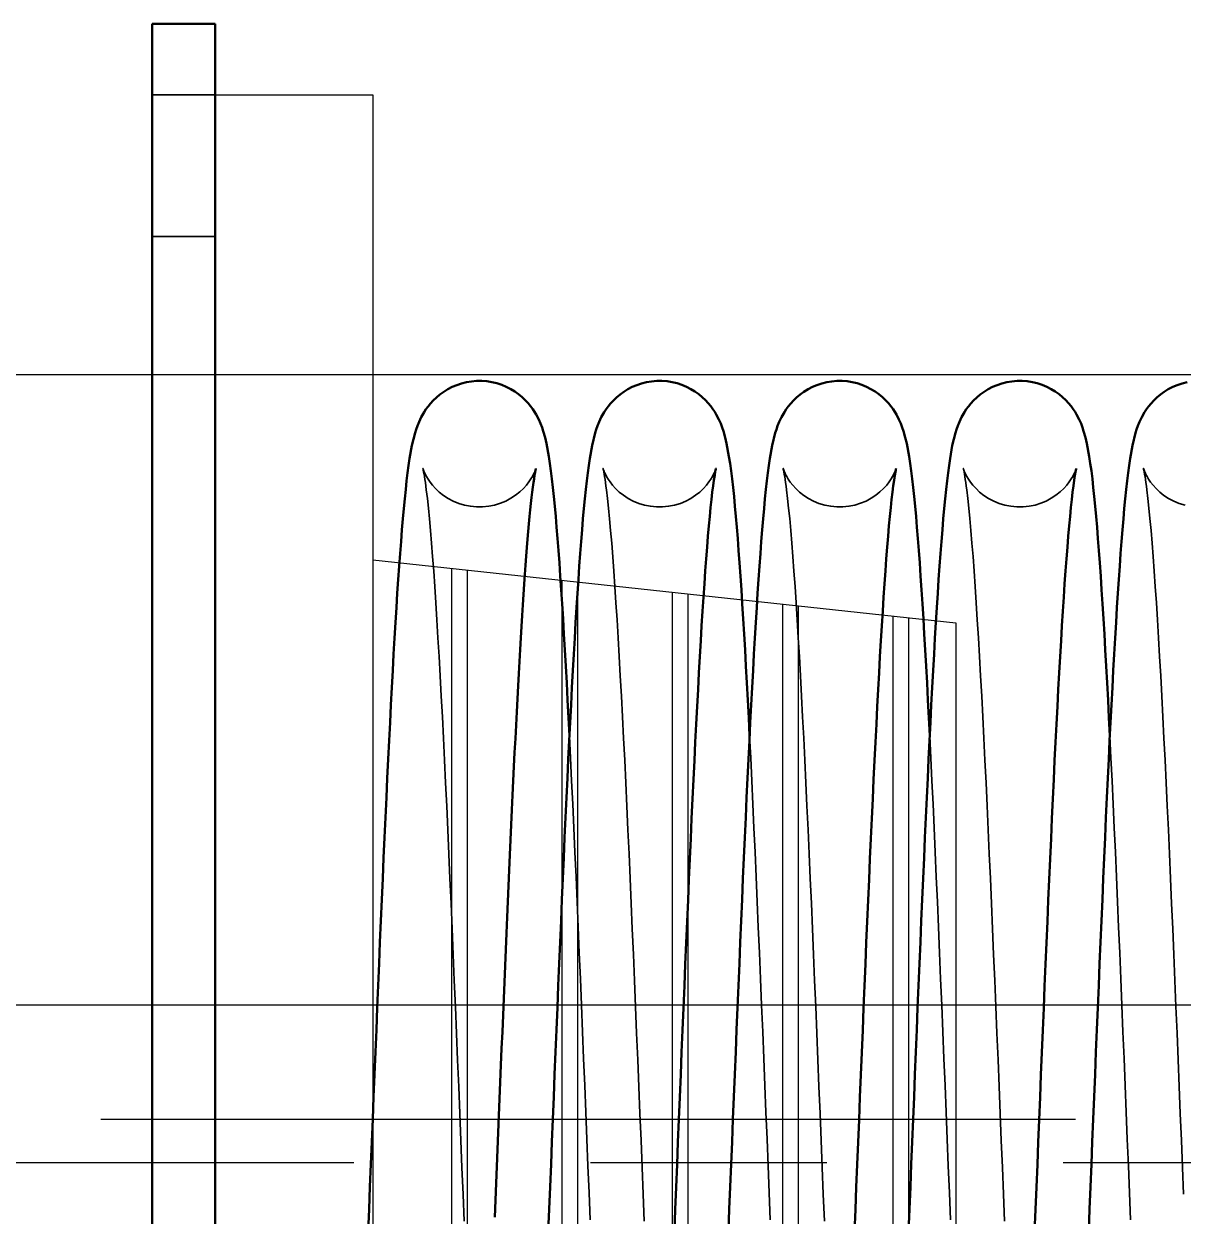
# Model space of a CAD drawing. Header units: millimetres. Extents: x 1448 to 104164, y -19509 to -89.
# Drawn here: x 3594.8 to 3668.4, y -1766.8 to -1691.2 of the extents above; entities that cross this region are included whole.
import ezdxf

# ---------------------------------------------------------------- set-up
doc = ezdxf.new("R2010")
doc.units = ezdxf.units.MM
doc.header["$LTSCALE"] = 60
doc.header["$MEASUREMENT"] = 0
doc.linetypes.add('CENTER', pattern=[2, 1.25, -0.25, 0.25, -0.25])
doc.linetypes.add('CENTERX2', pattern=[101.6, 63.5, -12.7, 12.7, -12.7])
doc.layers.get('0').update_dxf_attribs({"linetype": 'CONTINUOUS'})
doc.layers.add('cen', color=14, linetype='CONTINUOUS')
doc.layers.add('가려진 것(ISO)', color=7, linetype='CONTINUOUS', lineweight=35)
doc.layers.add('가시적인 것(ISO)', color=7, linetype='CONTINUOUS', lineweight=50)

# ---------------------------------------------------------------- blocks, each defined once
blk = doc.blocks.new('gf')
at = {"color": 3}
for p, q in [((21501219.188, -50950300.35), (21501219.188, -50950430.35)), ((21501229.188, -50950300.35), (21501219.188, -50950300.35)), ((21501229.188, -50950300.35), (21501229.188, -50950430.35)), ((21501219.188, -50950329.85), (21501182.188, -50950333.85)), ((21501214.188, -50950330.391), (21501214.188, -50950400.31)), ((21501207.188, -50950331.148), (21501207.188, -50950399.553)), ((21501213.188, -50950330.499), (21501213.188, -50950400.202)), ((21501200.188, -50950331.904), (21501200.188, -50950398.796)), ((21501206.188, -50950331.256), (21501206.188, -50950399.445)), ((21501193.188, -50950332.661), (21501193.188, -50950398.039)), ((21501199.188, -50950332.012), (21501199.188, -50950398.688)), ((21501186.188, -50950333.418), (21501186.188, -50950397.283)), ((21501192.188, -50950332.769), (21501192.188, -50950397.931)), ((21501182.188, -50950333.85), (21501182.188, -50950396.85)), ((21501185.188, -50950333.526), (21501185.188, -50950397.175)), ((21501219.188, -50950400.85), (21501182.188, -50950396.85)), ((21501229.188, -50950430.35), (21501219.188, -50950430.35))]:
    blk.add_line(p, q, dxfattribs=at)
at = {"color": 1, "linetype": 'CENTERX2'}
blk.add_line((21501236.43, -50950365.35), (21501174.603, -50950365.35), dxfattribs=at)
blk = doc.blocks.new('fggaeg')
at = {"layer": '가려진 것(ISO)', "color": 3}
for p, q in [((21503216.789, -50949778.728), (21503220.789, -50949778.728)), ((21503216.789, -50949787.728), (21503220.789, -50949787.728)), ((21503216.789, -50949899.728), (21503220.789, -50949899.728)), ((21503216.789, -50949908.728), (21503220.789, -50949908.728))]:
    blk.add_line(p, q, dxfattribs=at)
at = {"layer": '가시적인 것(ISO)', "color": 3}
for p, q in [((21503216.789, -50949774.228), (21503216.789, -50949913.228)), ((21503216.789, -50949774.228), (21503220.789, -50949774.228)), ((21503220.789, -50949774.228), (21503220.789, -50949913.228)), ((21503220.789, -50949913.228), (21503216.789, -50949913.228))]:
    blk.add_line(p, q, dxfattribs=at)
blk = doc.blocks.new('토션스프링1234567')
at = {"layer": '가려진 것(ISO)', "flags": 128}
for points in [[(21463635.439, -50952963.042), (21463635.803, -50952962.933), (21463636.15, -50952962.789), (21463636.476, -50952962.618), (21463636.773, -50952962.424), (21463637.039, -50952962.215), (21463637.27, -50952961.997), (21463637.466, -50952961.781), (21463637.626, -50952961.577), (21463637.752, -50952961.391), (21463637.849, -50952961.228), (21463637.921, -50952961.09), (21463637.975, -50952960.978), (21463638.013, -50952960.888), (21463638.039, -50952960.819), (21463638.058, -50952960.769), (21463638.075, -50952960.715), (21463638.075, -50952960.714), (21463638.066, -50952960.754), (21463638.05, -50952960.829), (21463638.028, -50952960.936), (21463638.003, -50952961.07), (21463637.977, -50952961.228), (21463637.949, -50952961.408), (21463637.92, -50952961.61), (21463637.89, -50952961.832), (21463637.858, -50952962.074), (21463637.794, -50952962.615), (21463637.729, -50952963.225), (21463637.663, -50952963.901), (21463637.596, -50952964.643), (21463637.528, -50952965.447), (21463637.46, -50952966.312), (21463637.392, -50952967.234), (21463637.323, -50952968.211), (21463637.255, -50952969.24), (21463637.186, -50952970.323), (21463637.118, -50952971.459), (21463637.049, -50952972.645), (21463636.98, -50952973.878), (21463636.911, -50952975.155), (21463636.842, -50952976.474), (21463636.773, -50952977.832), (21463636.704, -50952979.225), (21463636.635, -50952980.658), (21463636.566, -50952982.129), (21463636.497, -50952983.633), (21463636.427, -50952985.169), (21463636.358, -50952986.732), (21463636.289, -50952988.319), (21463636.22, -50952989.926), (21463636.151, -50952991.551), (21463636.082, -50952993.196), (21463636.013, -50952994.86), (21463635.944, -50952996.54), (21463635.874, -50952998.233), (21463635.805, -50952999.935), (21463635.736, -50953001.642), (21463635.667, -50953003.351), (21463635.598, -50953005.058), (21463635.529, -50953006.761)], [(21463642.335, -50952960.709), (21463642.342, -50952960.734), (21463642.371, -50952960.816), (21463642.397, -50952960.884), (21463642.434, -50952960.974), (21463642.487, -50952961.086), (21463642.559, -50952961.222), (21463642.655, -50952961.383), (21463642.779, -50952961.568), (21463642.937, -50952961.771), (21463643.131, -50952961.986), (21463643.361, -50952962.204), (21463643.625, -50952962.415), (21463643.92, -50952962.609), (21463644.244, -50952962.782), (21463644.589, -50952962.926), (21463644.953, -50952963.037), (21463645.331, -50952963.114), (21463645.716, -50952963.154), (21463646.103, -50952963.155), (21463646.489, -50952963.117), (21463646.867, -50952963.043), (21463647.231, -50952962.933), (21463647.578, -50952962.79), (21463647.904, -50952962.618), (21463648.201, -50952962.425), (21463648.467, -50952962.215), (21463648.698, -50952961.997), (21463648.895, -50952961.781), (21463649.054, -50952961.577), (21463649.18, -50952961.391), (21463649.277, -50952961.228), (21463649.35, -50952961.091), (21463649.403, -50952960.978), (21463649.441, -50952960.888), (21463649.468, -50952960.819), (21463649.486, -50952960.769), (21463649.503, -50952960.715), (21463649.504, -50952960.714), (21463649.494, -50952960.754), (21463649.478, -50952960.829), (21463649.457, -50952960.936), (21463649.432, -50952961.07), (21463649.406, -50952961.228), (21463649.378, -50952961.408), (21463649.348, -50952961.61), (21463649.318, -50952961.832), (21463649.287, -50952962.074), (21463649.223, -50952962.615), (21463649.157, -50952963.225), (21463649.091, -50952963.901), (21463649.024, -50952964.642), (21463648.957, -50952965.447), (21463648.889, -50952966.312), (21463648.82, -50952967.234), (21463648.752, -50952968.21), (21463648.683, -50952969.239), (21463648.615, -50952970.322), (21463648.546, -50952971.458), (21463648.477, -50952972.644), (21463648.408, -50952973.878), (21463648.339, -50952975.155), (21463648.27, -50952976.474), (21463648.201, -50952977.832), (21463648.132, -50952979.225), (21463648.063, -50952980.658), (21463647.994, -50952982.128), (21463647.925, -50952983.633), (21463647.856, -50952985.168), (21463647.787, -50952986.731), (21463647.718, -50952988.318), (21463647.648, -50952989.926), (21463647.58, -50952991.551), (21463647.511, -50952993.196), (21463647.441, -50952994.86), (21463647.372, -50952996.54), (21463647.303, -50952998.233), (21463647.234, -50952999.935), (21463647.165, -50953001.642), (21463647.095, -50953003.351), (21463647.026, -50953005.058), (21463646.957, -50953006.761), (21463646.888, -50953008.464)], [(21463653.763, -50952960.709), (21463653.771, -50952960.734), (21463653.799, -50952960.816), (21463653.825, -50952960.885), (21463653.862, -50952960.974), (21463653.915, -50952961.086), (21463653.988, -50952961.222), (21463654.083, -50952961.384), (21463654.208, -50952961.569), (21463654.366, -50952961.772), (21463654.56, -50952961.987), (21463654.79, -50952962.205), (21463655.054, -50952962.416), (21463655.35, -50952962.61), (21463655.673, -50952962.782), (21463656.019, -50952962.927), (21463656.383, -50952963.038), (21463656.761, -50952963.114), (21463657.146, -50952963.154), (21463657.533, -50952963.154), (21463657.919, -50952963.117), (21463658.297, -50952963.042), (21463658.661, -50952962.933), (21463659.008, -50952962.789), (21463659.333, -50952962.618), (21463659.631, -50952962.424), (21463659.896, -50952962.214), (21463660.128, -50952961.996), (21463660.324, -50952961.78), (21463660.483, -50952961.576), (21463660.609, -50952961.391), (21463660.706, -50952961.228), (21463660.778, -50952961.09), (21463660.832, -50952960.978), (21463660.87, -50952960.888), (21463660.897, -50952960.819), (21463660.915, -50952960.769), (21463660.932, -50952960.715), (21463660.932, -50952960.714), (21463660.923, -50952960.754), (21463660.907, -50952960.829), (21463660.885, -50952960.936), (21463660.861, -50952961.07), (21463660.834, -50952961.228), (21463660.806, -50952961.408), (21463660.777, -50952961.61), (21463660.747, -50952961.832), (21463660.716, -50952962.075), (21463660.651, -50952962.615), (21463660.586, -50952963.225), (21463660.52, -50952963.901), (21463660.453, -50952964.643), (21463660.385, -50952965.448), (21463660.317, -50952966.312), (21463660.249, -50952967.234), (21463660.18, -50952968.211), (21463660.112, -50952969.24), (21463660.043, -50952970.323), (21463659.975, -50952971.459), (21463659.906, -50952972.645), (21463659.837, -50952973.878), (21463659.768, -50952975.156), (21463659.699, -50952976.475), (21463659.63, -50952977.832), (21463659.561, -50952979.226), (21463659.492, -50952980.659), (21463659.423, -50952982.129), (21463659.354, -50952983.634), (21463659.284, -50952985.169), (21463659.215, -50952986.732), (21463659.146, -50952988.319), (21463659.077, -50952989.927), (21463659.008, -50952991.552), (21463658.939, -50952993.196), (21463658.87, -50952994.86), (21463658.801, -50952996.541), (21463658.732, -50952998.234), (21463658.662, -50952999.936), (21463658.593, -50953001.643), (21463658.524, -50953003.351), (21463658.455, -50953005.058), (21463658.386, -50953006.761), (21463658.317, -50953008.465)], [(21463665.192, -50952960.709), (21463665.198, -50952960.733), (21463665.227, -50952960.817), (21463665.254, -50952960.885), (21463665.292, -50952960.974), (21463665.345, -50952961.087), (21463665.417, -50952961.226), (21463665.514, -50952961.388), (21463665.639, -50952961.572), (21463665.798, -50952961.776), (21463665.994, -50952961.992), (21463666.225, -50952962.21), (21463666.489, -50952962.42), (21463666.785, -50952962.614), (21463667.109, -50952962.786), (21463667.455, -50952962.929), (21463667.82, -50952963.04), (21463668.198, -50952963.116), (21463668.583, -50952963.154), (21463668.97, -50952963.154), (21463669.356, -50952963.116), (21463669.734, -50952963.04), (21463670.097, -50952962.93), (21463670.444, -50952962.786), (21463670.769, -50952962.614), (21463671.065, -50952962.42), (21463671.33, -50952962.21), (21463671.561, -50952961.992), (21463671.756, -50952961.776), (21463671.915, -50952961.572), (21463672.04, -50952961.387), (21463672.136, -50952961.224), (21463672.208, -50952961.088), (21463672.261, -50952960.976), (21463672.299, -50952960.886), (21463672.326, -50952960.818), (21463672.343, -50952960.768), (21463672.36, -50952960.715), (21463672.361, -50952960.714), (21463672.351, -50952960.754), (21463672.335, -50952960.83), (21463672.313, -50952960.937), (21463672.289, -50952961.072), (21463672.262, -50952961.229), (21463672.235, -50952961.41), (21463672.205, -50952961.612), (21463672.175, -50952961.834), (21463672.144, -50952962.077), (21463672.08, -50952962.618), (21463672.014, -50952963.228), (21463671.948, -50952963.904), (21463671.881, -50952964.647), (21463671.813, -50952965.451), (21463671.745, -50952966.316), (21463671.677, -50952967.238), (21463671.609, -50952968.214), (21463671.54, -50952969.243), (21463671.472, -50952970.327), (21463671.403, -50952971.464), (21463671.334, -50952972.65), (21463671.265, -50952973.883), (21463671.196, -50952975.16), (21463671.127, -50952976.479), (21463671.058, -50952977.835), (21463670.989, -50952979.229), (21463670.92, -50952980.663), (21463670.851, -50952982.134), (21463670.782, -50952983.639), (21463670.713, -50952985.174), (21463670.644, -50952986.737), (21463670.574, -50952988.323), (21463670.505, -50952989.929), (21463670.437, -50952991.554), (21463670.368, -50952993.199), (21463670.298, -50952994.865), (21463670.229, -50952996.545), (21463670.16, -50952998.238), (21463670.091, -50952999.94), (21463670.022, -50953001.646), (21463669.952, -50953003.354), (21463669.883, -50953005.059), (21463669.815, -50953006.763), (21463669.745, -50953008.467)], [(21463676.62, -50952960.709), (21463676.627, -50952960.734), (21463676.656, -50952960.816), (21463676.683, -50952960.884), (21463676.72, -50952960.973), (21463676.773, -50952961.084), (21463676.844, -50952961.22), (21463676.939, -50952961.382), (21463677.064, -50952961.566), (21463677.222, -50952961.77), (21463677.416, -50952961.986), (21463677.646, -50952962.204), (21463677.91, -50952962.414), (21463678.206, -50952962.609), (21463678.528, -50952962.782), (21463678.874, -50952962.925), (21463679.239, -50952963.037), (21463679.616, -50952963.114), (21463680, -50952963.153), (21463680.388, -50952963.154), (21463680.774, -50952963.117), (21463681.152, -50952963.043), (21463681.516, -50952962.933), (21463681.865, -50952962.79), (21463682.189, -50952962.619), (21463682.486, -50952962.425), (21463682.752, -50952962.214), (21463682.985, -50952961.997), (21463683.18, -50952961.782), (21463683.339, -50952961.578), (21463683.466, -50952961.391), (21463683.563, -50952961.228), (21463683.635, -50952961.091), (21463683.689, -50952960.978), (21463683.727, -50952960.888), (21463683.754, -50952960.819), (21463683.772, -50952960.769), (21463683.789, -50952960.716), (21463683.789, -50952960.714), (21463683.78, -50952960.754), (21463683.763, -50952960.83), (21463683.742, -50952960.937), (21463683.718, -50952961.069), (21463683.692, -50952961.227), (21463683.664, -50952961.407), (21463683.634, -50952961.61), (21463683.604, -50952961.833), (21463683.572, -50952962.076), (21463683.508, -50952962.615), (21463683.443, -50952963.225), (21463683.377, -50952963.902), (21463683.31, -50952964.645), (21463683.242, -50952965.449), (21463683.174, -50952966.312), (21463683.106, -50952967.231), (21463683.038, -50952968.208), (21463682.969, -50952969.241), (21463682.9, -50952970.328), (21463682.832, -50952971.465), (21463682.763, -50952972.651), (21463682.694, -50952973.882), (21463682.625, -50952975.155), (21463682.556, -50952976.469), (21463682.487, -50952977.828), (21463682.418, -50952979.228), (21463682.349, -50952980.666), (21463682.28, -50952982.139), (21463682.21, -50952983.644), (21463682.141, -50952985.177), (21463682.072, -50952986.735), (21463682.003, -50952988.315), (21463681.934, -50952989.922), (21463681.865, -50952991.553), (21463681.796, -50952993.204), (21463681.727, -50952994.872), (21463681.657, -50952996.554), (21463681.588, -50952998.246), (21463681.519, -50952999.943), (21463681.45, -50953001.643), (21463681.381, -50953003.347), (21463681.312, -50953005.057), (21463681.243, -50953006.768), (21463681.174, -50953008.477)], [(21463638.892, -50953008.383), (21463638.961, -50953006.676), (21463639.03, -50953004.967), (21463639.099, -50953003.26), (21463639.168, -50953001.557), (21463639.237, -50952999.854), (21463639.306, -50952998.153), (21463639.375, -50952996.459), (21463639.445, -50952994.776), (21463639.514, -50952993.106), (21463639.583, -50952991.453), (21463639.652, -50952989.821), (21463639.721, -50952988.213), (21463639.79, -50952986.627), (21463639.859, -50952985.062), (21463639.928, -50952983.522), (21463639.998, -50952982.01), (21463640.067, -50952980.53), (21463640.136, -50952979.083), (21463640.206, -50952977.675)], [(21463650.32, -50953008.383), (21463650.389, -50953006.676), (21463650.459, -50953004.967), (21463650.528, -50953003.26), (21463650.597, -50953001.557), (21463650.666, -50952999.854), (21463650.735, -50952998.153), (21463650.804, -50952996.459), (21463650.873, -50952994.776), (21463650.943, -50952993.106), (21463651.012, -50952991.453), (21463651.081, -50952989.821), (21463651.15, -50952988.213), (21463651.219, -50952986.627), (21463651.288, -50952985.062), (21463651.357, -50952983.522), (21463651.426, -50952982.01), (21463651.496, -50952980.53), (21463651.565, -50952979.083), (21463651.634, -50952977.675)], [(21463661.749, -50953008.383), (21463661.818, -50953006.676), (21463661.887, -50953004.967), (21463661.956, -50953003.26), (21463662.025, -50953001.557), (21463662.094, -50952999.854), (21463662.163, -50952998.153), (21463662.233, -50952996.459), (21463662.302, -50952994.776), (21463662.371, -50952993.106), (21463662.44, -50952991.453), (21463662.509, -50952989.821), (21463662.578, -50952988.213), (21463662.647, -50952986.627), (21463662.716, -50952985.062), (21463662.786, -50952983.522), (21463662.855, -50952982.01), (21463662.924, -50952980.53), (21463662.994, -50952979.083), (21463663.063, -50952977.675)], [(21463673.177, -50953008.383), (21463673.247, -50953006.676), (21463673.316, -50953004.967), (21463673.385, -50953003.26), (21463673.454, -50953001.557), (21463673.523, -50952999.854), (21463673.592, -50952998.153), (21463673.661, -50952996.459), (21463673.73, -50952994.776), (21463673.8, -50952993.106), (21463673.869, -50952991.453), (21463673.938, -50952989.821), (21463674.007, -50952988.213), (21463674.076, -50952986.627), (21463674.145, -50952985.062), (21463674.214, -50952983.522), (21463674.284, -50952982.01), (21463674.353, -50952980.53), (21463674.422, -50952979.083), (21463674.491, -50952977.675)]]:
    blk.add_lwpolyline(points, dxfattribs=at)
at = {"layer": '가시적인 것(ISO)', "flags": 128}
for points in [[(21463635.312, -50952955.243), (21463635.625, -50952955.321), (21463635.929, -50952955.422), (21463636.222, -50952955.546), (21463636.499, -50952955.688), (21463636.758, -50952955.848), (21463636.999, -50952956.022), (21463637.22, -50952956.206), (21463637.419, -50952956.396), (21463637.595, -50952956.587), (21463637.75, -50952956.776), (21463637.885, -50952956.961), (21463638.002, -50952957.138), (21463638.186, -50952957.463), (21463638.323, -50952957.751), (21463638.426, -50952958.006), (21463638.509, -50952958.238), (21463638.576, -50952958.453), (21463638.772, -50952959.252), (21463638.919, -50952960.076), (21463638.983, -50952960.519), (21463639.045, -50952960.993), (21463639.107, -50952961.504), (21463639.168, -50952962.053), (21463639.229, -50952962.637), (21463639.289, -50952963.259), (21463639.348, -50952963.916), (21463639.407, -50952964.61), (21463639.465, -50952965.341), (21463639.524, -50952966.107), (21463639.582, -50952966.912), (21463639.64, -50952967.754), (21463639.698, -50952968.633), (21463639.757, -50952969.547), (21463639.815, -50952970.496), (21463639.873, -50952971.477), (21463639.931, -50952972.49), (21463639.99, -50952973.532), (21463640.047, -50952974.604), (21463640.105, -50952975.703), (21463640.163, -50952976.828), (21463640.221, -50952977.979), (21463640.278, -50952979.16), (21463640.336, -50952980.367), (21463640.394, -50952981.599), (21463640.452, -50952982.854), (21463640.51, -50952984.13), (21463640.568, -50952985.425), (21463640.626, -50952986.737), (21463640.684, -50952988.065), (21463640.741, -50952989.407), (21463640.799, -50952990.762), (21463640.857, -50952992.132), (21463640.914, -50952993.517), (21463640.972, -50952994.914), (21463641.03, -50952996.321), (21463641.088, -50952997.736), (21463641.146, -50952999.157), (21463641.204, -50953000.582), (21463641.261, -50953002.009), (21463641.319, -50953003.435), (21463641.377, -50953004.859), (21463641.434, -50953006.284), (21463641.492, -50953007.71), (21463641.55, -50953009.134)], [(21463640.206, -50952977.675), (21463640.263, -50952976.528), (21463640.321, -50952975.411), (21463640.379, -50952974.321), (21463640.437, -50952973.258), (21463640.495, -50952972.225), (21463640.553, -50952971.222), (21463640.611, -50952970.25), (21463640.669, -50952969.312), (21463640.727, -50952968.407), (21463640.786, -50952967.539), (21463640.844, -50952966.707), (21463640.902, -50952965.913), (21463640.96, -50952965.157), (21463641.018, -50952964.437), (21463641.077, -50952963.754), (21463641.135, -50952963.107), (21463641.195, -50952962.495), (21463641.256, -50952961.919), (21463641.318, -50952961.376), (21463641.381, -50952960.868), (21463641.447, -50952960.394), (21463641.514, -50952959.952), (21463641.664, -50952959.142), (21463641.755, -50952958.749), (21463641.869, -50952958.34), (21463641.944, -50952958.116), (21463642.037, -50952957.873), (21463642.157, -50952957.6), (21463642.317, -50952957.291), (21463642.418, -50952957.124), (21463642.536, -50952956.947), (21463642.672, -50952956.762), (21463642.829, -50952956.572), (21463643.007, -50952956.38), (21463643.207, -50952956.191), (21463643.43, -50952956.008), (21463643.673, -50952955.835), (21463643.934, -50952955.676), (21463644.212, -50952955.535), (21463644.504, -50952955.414), (21463644.81, -50952955.314), (21463645.124, -50952955.238), (21463645.444, -50952955.187), (21463645.769, -50952955.162), (21463646.096, -50952955.163), (21463646.421, -50952955.19), (21463646.741, -50952955.243), (21463647.054, -50952955.321), (21463647.358, -50952955.422), (21463647.65, -50952955.546), (21463647.927, -50952955.688), (21463648.186, -50952955.848), (21463648.427, -50952956.022), (21463648.648, -50952956.206), (21463648.848, -50952956.396), (21463649.024, -50952956.587), (21463649.179, -50952956.776), (21463649.314, -50952956.961), (21463649.43, -50952957.138), (21463649.615, -50952957.463), (21463649.751, -50952957.751), (21463649.855, -50952958.006), (21463649.937, -50952958.238), (21463650.004, -50952958.453), (21463650.201, -50952959.252), (21463650.348, -50952960.076), (21463650.412, -50952960.519), (21463650.474, -50952960.993), (21463650.536, -50952961.504), (21463650.597, -50952962.053), (21463650.657, -50952962.637), (21463650.717, -50952963.259), (21463650.776, -50952963.916), (21463650.835, -50952964.61), (21463650.894, -50952965.341), (21463650.952, -50952966.107), (21463651.01, -50952966.912), (21463651.069, -50952967.754), (21463651.127, -50952968.633), (21463651.185, -50952969.547), (21463651.244, -50952970.496), (21463651.302, -50952971.477), (21463651.36, -50952972.49), (21463651.418, -50952973.532), (21463651.476, -50952974.604), (21463651.534, -50952975.703), (21463651.592, -50952976.828), (21463651.649, -50952977.979), (21463651.707, -50952979.16), (21463651.765, -50952980.367), (21463651.823, -50952981.599), (21463651.881, -50952982.854), (21463651.939, -50952984.13), (21463651.997, -50952985.425), (21463652.054, -50952986.737), (21463652.112, -50952988.065), (21463652.17, -50952989.407), (21463652.227, -50952990.762), (21463652.285, -50952992.132), (21463652.343, -50952993.517), (21463652.401, -50952994.914), (21463652.459, -50952996.321), (21463652.517, -50952997.736), (21463652.574, -50952999.157), (21463652.632, -50953000.582), (21463652.69, -50953002.009), (21463652.748, -50953003.435), (21463652.805, -50953004.859), (21463652.863, -50953006.284), (21463652.921, -50953007.71), (21463652.979, -50953009.134)], [(21463651.634, -50952977.675), (21463651.692, -50952976.528), (21463651.75, -50952975.411), (21463651.807, -50952974.321), (21463651.865, -50952973.258), (21463651.923, -50952972.225), (21463651.981, -50952971.222), (21463652.039, -50952970.25), (21463652.098, -50952969.312), (21463652.156, -50952968.407), (21463652.214, -50952967.539), (21463652.272, -50952966.707), (21463652.331, -50952965.913), (21463652.389, -50952965.157), (21463652.447, -50952964.437), (21463652.505, -50952963.754), (21463652.564, -50952963.107), (21463652.624, -50952962.495), (21463652.684, -50952961.919), (21463652.746, -50952961.376), (21463652.81, -50952960.868), (21463652.875, -50952960.394), (21463652.943, -50952959.952), (21463653.092, -50952959.142), (21463653.184, -50952958.749), (21463653.298, -50952958.34), (21463653.373, -50952958.116), (21463653.466, -50952957.873), (21463653.585, -50952957.6), (21463653.746, -50952957.291), (21463653.847, -50952957.124), (21463653.964, -50952956.947), (21463654.101, -50952956.762), (21463654.258, -50952956.572), (21463654.436, -50952956.38), (21463654.636, -50952956.191), (21463654.859, -50952956.008), (21463655.102, -50952955.835), (21463655.363, -50952955.676), (21463655.64, -50952955.535), (21463655.933, -50952955.414), (21463656.238, -50952955.314), (21463656.552, -50952955.238), (21463656.872, -50952955.187), (21463657.197, -50952955.162), (21463657.524, -50952955.163), (21463657.849, -50952955.19), (21463658.169, -50952955.243), (21463658.482, -50952955.321), (21463658.787, -50952955.422), (21463659.079, -50952955.546), (21463659.356, -50952955.688), (21463659.615, -50952955.848), (21463659.856, -50952956.022), (21463660.077, -50952956.206), (21463660.276, -50952956.396), (21463660.453, -50952956.587), (21463660.607, -50952956.776), (21463660.742, -50952956.961), (21463660.859, -50952957.138), (21463661.043, -50952957.463), (21463661.18, -50952957.751), (21463661.283, -50952958.006), (21463661.366, -50952958.238), (21463661.433, -50952958.453), (21463661.629, -50952959.252), (21463661.777, -50952960.076), (21463661.841, -50952960.519), (21463661.902, -50952960.993), (21463661.964, -50952961.504), (21463662.026, -50952962.053), (21463662.086, -50952962.637), (21463662.146, -50952963.259), (21463662.205, -50952963.916), (21463662.264, -50952964.61), (21463662.322, -50952965.341), (21463662.381, -50952966.107), (21463662.439, -50952966.912), (21463662.497, -50952967.754), (21463662.556, -50952968.633), (21463662.614, -50952969.547), (21463662.672, -50952970.496), (21463662.73, -50952971.477), (21463662.789, -50952972.49), (21463662.847, -50952973.532), (21463662.905, -50952974.604), (21463662.962, -50952975.703), (21463663.02, -50952976.828), (21463663.078, -50952977.979), (21463663.136, -50952979.16), (21463663.193, -50952980.367), (21463663.251, -50952981.599), (21463663.309, -50952982.854), (21463663.367, -50952984.13), (21463663.425, -50952985.425), (21463663.483, -50952986.737), (21463663.541, -50952988.065), (21463663.598, -50952989.407), (21463663.656, -50952990.762), (21463663.714, -50952992.132), (21463663.771, -50952993.517), (21463663.829, -50952994.914), (21463663.887, -50952996.321), (21463663.945, -50952997.736), (21463664.003, -50952999.157), (21463664.061, -50953000.582), (21463664.119, -50953002.009), (21463664.176, -50953003.435), (21463664.234, -50953004.859), (21463664.292, -50953006.284), (21463664.349, -50953007.71), (21463664.407, -50953009.134)], [(21463663.063, -50952977.675), (21463663.12, -50952976.528), (21463663.178, -50952975.411), (21463663.236, -50952974.321), (21463663.294, -50952973.258), (21463663.352, -50952972.225), (21463663.41, -50952971.222), (21463663.468, -50952970.25), (21463663.526, -50952969.312), (21463663.584, -50952968.407), (21463663.643, -50952967.539), (21463663.701, -50952966.707), (21463663.759, -50952965.913), (21463663.817, -50952965.157), (21463663.875, -50952964.437), (21463663.934, -50952963.754), (21463663.993, -50952963.107), (21463664.052, -50952962.495), (21463664.113, -50952961.919), (21463664.175, -50952961.376), (21463664.239, -50952960.868), (21463664.304, -50952960.394), (21463664.371, -50952959.952), (21463664.521, -50952959.142), (21463664.612, -50952958.749), (21463664.726, -50952958.34), (21463664.801, -50952958.116), (21463664.894, -50952957.873), (21463665.014, -50952957.6), (21463665.175, -50952957.291), (21463665.276, -50952957.124), (21463665.393, -50952956.947), (21463665.529, -50952956.762), (21463665.686, -50952956.572), (21463665.864, -50952956.38), (21463666.065, -50952956.191), (21463666.287, -50952956.008), (21463666.53, -50952955.835), (21463666.791, -50952955.676), (21463667.069, -50952955.535), (21463667.362, -50952955.414), (21463667.667, -50952955.314), (21463667.981, -50952955.238), (21463668.301, -50952955.187), (21463668.626, -50952955.162), (21463668.953, -50952955.163), (21463669.278, -50952955.19), (21463669.598, -50952955.243), (21463669.911, -50952955.321), (21463670.215, -50952955.422), (21463670.507, -50952955.546), (21463670.784, -50952955.688), (21463671.043, -50952955.848), (21463671.284, -50952956.022), (21463671.505, -50952956.206), (21463671.705, -50952956.396), (21463671.881, -50952956.587), (21463672.036, -50952956.776), (21463672.171, -50952956.961), (21463672.287, -50952957.138), (21463672.472, -50952957.463), (21463672.608, -50952957.751), (21463672.712, -50952958.006), (21463672.794, -50952958.238), (21463672.861, -50952958.453), (21463673.058, -50952959.252), (21463673.205, -50952960.076), (21463673.269, -50952960.519), (21463673.331, -50952960.993), (21463673.393, -50952961.504), (21463673.454, -50952962.053), (21463673.515, -50952962.637), (21463673.574, -50952963.259), (21463673.634, -50952963.916), (21463673.692, -50952964.61), (21463673.751, -50952965.341), (21463673.809, -50952966.107), (21463673.868, -50952966.912), (21463673.926, -50952967.754), (21463673.984, -50952968.633), (21463674.043, -50952969.547), (21463674.101, -50952970.496), (21463674.159, -50952971.477), (21463674.217, -50952972.49), (21463674.275, -50952973.532), (21463674.333, -50952974.604), (21463674.391, -50952975.703), (21463674.449, -50952976.828), (21463674.506, -50952977.979), (21463674.564, -50952979.16), (21463674.622, -50952980.367), (21463674.68, -50952981.599), (21463674.738, -50952982.854), (21463674.796, -50952984.13), (21463674.854, -50952985.425), (21463674.912, -50952986.737), (21463674.969, -50952988.065), (21463675.027, -50952989.407), (21463675.085, -50952990.762), (21463675.142, -50952992.132), (21463675.2, -50952993.517), (21463675.258, -50952994.914), (21463675.316, -50952996.321), (21463675.374, -50952997.736), (21463675.432, -50952999.157), (21463675.489, -50953000.582), (21463675.547, -50953002.009), (21463675.605, -50953003.435), (21463675.662, -50953004.859), (21463675.72, -50953006.284), (21463675.778, -50953007.71), (21463675.836, -50953009.134)], [(21463674.491, -50952977.675), (21463674.549, -50952976.528), (21463674.607, -50952975.411), (21463674.664, -50952974.321), (21463674.722, -50952973.258), (21463674.78, -50952972.225), (21463674.838, -50952971.222), (21463674.897, -50952970.25), (21463674.955, -50952969.312), (21463675.013, -50952968.407), (21463675.071, -50952967.539), (21463675.13, -50952966.707), (21463675.188, -50952965.913), (21463675.246, -50952965.157), (21463675.304, -50952964.437), (21463675.362, -50952963.754), (21463675.421, -50952963.107), (21463675.481, -50952962.495), (21463675.542, -50952961.919), (21463675.604, -50952961.376), (21463675.667, -50952960.868), (21463675.733, -50952960.394), (21463675.8, -50952959.952), (21463675.949, -50952959.142), (21463676.041, -50952958.749), (21463676.155, -50952958.34), (21463676.23, -50952958.116), (21463676.323, -50952957.873), (21463676.442, -50952957.6), (21463676.603, -50952957.291), (21463676.704, -50952957.124), (21463676.821, -50952956.947), (21463676.958, -50952956.762), (21463677.115, -50952956.572), (21463677.293, -50952956.38), (21463677.493, -50952956.191), (21463677.716, -50952956.008), (21463677.959, -50952955.835), (21463678.22, -50952955.676), (21463678.497, -50952955.535), (21463678.79, -50952955.414), (21463679.095, -50952955.314), (21463679.409, -50952955.238), (21463679.729, -50952955.187), (21463680.054, -50952955.162), (21463680.381, -50952955.163), (21463680.706, -50952955.19), (21463681.026, -50952955.243), (21463681.339, -50952955.321), (21463681.644, -50952955.422), (21463681.936, -50952955.546), (21463682.213, -50952955.688), (21463682.472, -50952955.848), (21463682.713, -50952956.022), (21463682.934, -50952956.206), (21463683.133, -50952956.396), (21463683.31, -50952956.587), (21463683.464, -50952956.776), (21463683.599, -50952956.961), (21463683.716, -50952957.138), (21463683.9, -50952957.463), (21463684.037, -50952957.751), (21463684.141, -50952958.006), (21463684.223, -50952958.238), (21463684.29, -50952958.453), (21463684.486, -50952959.252), (21463684.634, -50952960.076), (21463684.698, -50952960.519), (21463684.76, -50952960.993), (21463684.821, -50952961.504), (21463684.883, -50952962.053), (21463684.943, -50952962.637), (21463685.003, -50952963.259), (21463685.062, -50952963.916), (21463685.121, -50952964.61), (21463685.179, -50952965.341), (21463685.238, -50952966.107), (21463685.296, -50952966.911), (21463685.354, -50952967.754), (21463685.413, -50952968.633), (21463685.471, -50952969.547), (21463685.529, -50952970.496), (21463685.588, -50952971.477), (21463685.646, -50952972.489), (21463685.704, -50952973.532), (21463685.762, -50952974.604), (21463685.82, -50952975.702), (21463685.877, -50952976.827), (21463685.935, -50952977.979), (21463685.993, -50952979.159), (21463686.051, -50952980.367), (21463686.109, -50952981.598), (21463686.166, -50952982.853), (21463686.224, -50952984.129), (21463686.282, -50952985.424), (21463686.34, -50952986.737), (21463686.398, -50952988.065), (21463686.456, -50952989.407), (21463686.513, -50952990.761), (21463686.571, -50952992.132), (21463686.629, -50952993.517), (21463686.686, -50952994.914), (21463686.744, -50952996.321), (21463686.802, -50952997.736), (21463686.86, -50952999.157), (21463686.918, -50953000.582), (21463686.976, -50953002.008), (21463687.033, -50953003.434), (21463687.091, -50953004.858), (21463687.149, -50953006.284), (21463687.206, -50953007.71), (21463687.264, -50953009.133)], [(21463644.98, -50953009.162), (21463644.922, -50953007.737), (21463644.864, -50953006.31), (21463644.806, -50953004.884), (21463644.749, -50953003.46), (21463644.691, -50953002.035), (21463644.633, -50953000.609), (21463644.576, -50952999.186), (21463644.518, -50952997.766), (21463644.46, -50952996.353), (21463644.402, -50952994.947), (21463644.344, -50952993.552), (21463644.286, -50952992.17), (21463644.229, -50952990.802), (21463644.171, -50952989.45), (21463644.113, -50952988.113), (21463644.056, -50952986.79), (21463643.998, -50952985.482), (21463643.94, -50952984.193), (21463643.882, -50952982.923), (21463643.824, -50952981.675), (21463643.766, -50952980.451), (21463643.709, -50952979.252), (21463643.651, -50952978.081), (21463643.594, -50952976.94), (21463643.536, -50952975.826), (21463643.478, -50952974.739), (21463643.421, -50952973.681), (21463643.363, -50952972.654), (21463643.305, -50952971.659), (21463643.248, -50952970.697), (21463643.19, -50952969.77), (21463643.133, -50952968.881), (21463643.076, -50952968.03), (21463643.019, -50952967.219), (21463642.961, -50952966.447), (21463642.904, -50952965.712), (21463642.847, -50952965.018), (21463642.79, -50952964.365), (21463642.734, -50952963.757), (21463642.678, -50952963.195), (21463642.623, -50952962.682), (21463642.57, -50952962.218), (21463642.519, -50952961.808), (21463642.469, -50952961.451), (21463642.422, -50952961.153), (21463642.381, -50952960.921), (21463642.363, -50952960.833), (21463642.348, -50952960.766), (21463642.338, -50952960.724), (21463642.335, -50952960.709)], [(21463656.408, -50953009.157), (21463656.35, -50953007.733), (21463656.292, -50953006.307), (21463656.235, -50953004.883), (21463656.177, -50953003.458), (21463656.12, -50953002.032), (21463656.062, -50953000.605), (21463656.004, -50952999.181), (21463655.946, -50952997.761), (21463655.888, -50952996.347), (21463655.83, -50952994.942), (21463655.772, -50952993.548), (21463655.715, -50952992.167), (21463655.657, -50952990.8), (21463655.599, -50952989.449), (21463655.542, -50952988.11), (21463655.484, -50952986.786), (21463655.426, -50952985.478), (21463655.368, -50952984.188), (21463655.31, -50952982.918), (21463655.253, -50952981.671), (21463655.195, -50952980.447), (21463655.137, -50952979.249), (21463655.08, -50952978.08), (21463655.022, -50952976.939), (21463654.964, -50952975.824), (21463654.907, -50952974.736), (21463654.849, -50952973.678), (21463654.791, -50952972.65), (21463654.734, -50952971.655), (21463654.676, -50952970.693), (21463654.619, -50952969.767), (21463654.561, -50952968.879), (21463654.504, -50952968.029), (21463654.447, -50952967.218), (21463654.39, -50952966.445), (21463654.332, -50952965.71), (21463654.275, -50952965.016), (21463654.219, -50952964.364), (21463654.162, -50952963.756), (21463654.107, -50952963.195), (21463654.052, -50952962.682), (21463653.999, -50952962.219), (21463653.947, -50952961.808), (21463653.897, -50952961.451), (21463653.85, -50952961.153), (21463653.809, -50952960.921), (21463653.791, -50952960.833), (21463653.777, -50952960.766), (21463653.767, -50952960.724), (21463653.763, -50952960.709)], [(21463667.836, -50953009.152), (21463667.779, -50953007.73), (21463667.721, -50953006.307), (21463667.663, -50953004.883), (21463667.606, -50953003.456), (21463667.548, -50953002.028), (21463667.49, -50953000.6), (21463667.432, -50952999.175), (21463667.374, -50952997.755), (21463667.316, -50952996.342), (21463667.259, -50952994.938), (21463667.201, -50952993.546), (21463667.143, -50952992.166), (21463667.086, -50952990.802), (21463667.028, -50952989.449), (21463666.97, -50952988.108), (21463666.912, -50952986.783), (21463666.855, -50952985.474), (21463666.797, -50952984.184), (21463666.739, -50952982.914), (21463666.681, -50952981.667), (21463666.623, -50952980.445), (21463666.566, -50952979.25), (21463666.508, -50952978.082), (21463666.451, -50952976.94), (21463666.393, -50952975.823), (21463666.335, -50952974.735), (21463666.277, -50952973.675), (21463666.22, -50952972.647), (21463666.162, -50952971.652), (21463666.105, -50952970.691), (21463666.047, -50952969.766), (21463665.99, -50952968.879), (21463665.933, -50952968.031), (21463665.876, -50952967.219), (21463665.818, -50952966.445), (21463665.761, -50952965.709), (21463665.704, -50952965.015), (21463665.647, -50952964.364), (21463665.591, -50952963.757), (21463665.536, -50952963.196), (21463665.482, -50952962.683), (21463665.428, -50952962.221), (21463665.376, -50952961.809), (21463665.325, -50952961.449), (21463665.277, -50952961.15), (21463665.237, -50952960.919), (21463665.22, -50952960.833), (21463665.206, -50952960.767), (21463665.196, -50952960.724), (21463665.192, -50952960.709)], [(21463679.227, -50953008.216), (21463679.183, -50953007.143), (21463679.14, -50953006.069), (21463679.096, -50953004.994), (21463679.053, -50953003.92), (21463679.01, -50953002.846), (21463678.966, -50953001.775), (21463678.923, -50953000.707), (21463678.88, -50952999.642), (21463678.837, -50952998.578), (21463678.793, -50952997.517), (21463678.75, -50952996.458), (21463678.706, -50952995.402), (21463678.663, -50952994.351), (21463678.619, -50952993.305), (21463678.576, -50952992.266), (21463678.532, -50952991.233), (21463678.489, -50952990.208), (21463678.446, -50952989.193), (21463678.402, -50952988.186), (21463678.359, -50952987.191), (21463678.316, -50952986.207), (21463678.272, -50952985.233), (21463678.229, -50952984.269), (21463678.186, -50952983.316), (21463678.142, -50952982.373), (21463678.099, -50952981.442), (21463678.056, -50952980.524), (21463678.012, -50952979.619), (21463677.969, -50952978.728), (21463677.925, -50952977.853), (21463677.882, -50952976.993), (21463677.839, -50952976.15), (21463677.795, -50952975.324), (21463677.752, -50952974.516), (21463677.709, -50952973.727), (21463677.666, -50952972.954), (21463677.623, -50952972.199), (21463677.579, -50952971.461), (21463677.536, -50952970.742), (21463677.493, -50952970.042), (21463677.45, -50952969.362), (21463677.406, -50952968.702), (21463677.363, -50952968.064), (21463677.32, -50952967.447), (21463677.278, -50952966.853), (21463677.235, -50952966.282), (21463677.192, -50952965.734), (21463677.15, -50952965.211), (21463677.107, -50952964.71), (21463677.063, -50952964.23), (21463677.02, -50952963.774), (21463676.976, -50952963.342), (21463676.933, -50952962.938), (21463676.891, -50952962.561), (21463676.85, -50952962.213), (21463676.811, -50952961.897), (21463676.774, -50952961.613), (21463676.738, -50952961.364), (21463676.705, -50952961.15), (21463676.676, -50952960.973), (21463676.649, -50952960.835), (21463676.629, -50952960.742), (21463676.62, -50952960.709)]]:
    blk.add_lwpolyline(points, dxfattribs=at)
at = {"rotation": 180}
blk.add_blockref('fggaeg', (42966917.764, -101902845.736), dxfattribs=at)
blk.add_blockref('gf', (-37532.212, -2636.658))

msp = doc.modelspace()

# ---------------------------------------------------------------- linework, layer by layer
at = {"color": 3}
for p, q in [((2830.755, -1713.431), (5130.755, -1713.431)), ((2630.755, -1753.431), (5402.629, -1753.431))]:
    msp.add_line(p, q, dxfattribs=at)
at = {"layer": 'cen', "linetype": 'CENTER'}
msp.add_line((2580.755, -1763.431), (5452.629, -1763.431), dxfattribs=at)

# ---------------------------------------------------------------- block references
at = {"xscale": -1}
msp.add_blockref('토션스프링1234567', (21467303.922, 50951241.322), dxfattribs=at)

doc.saveas('drawing.dxf')
